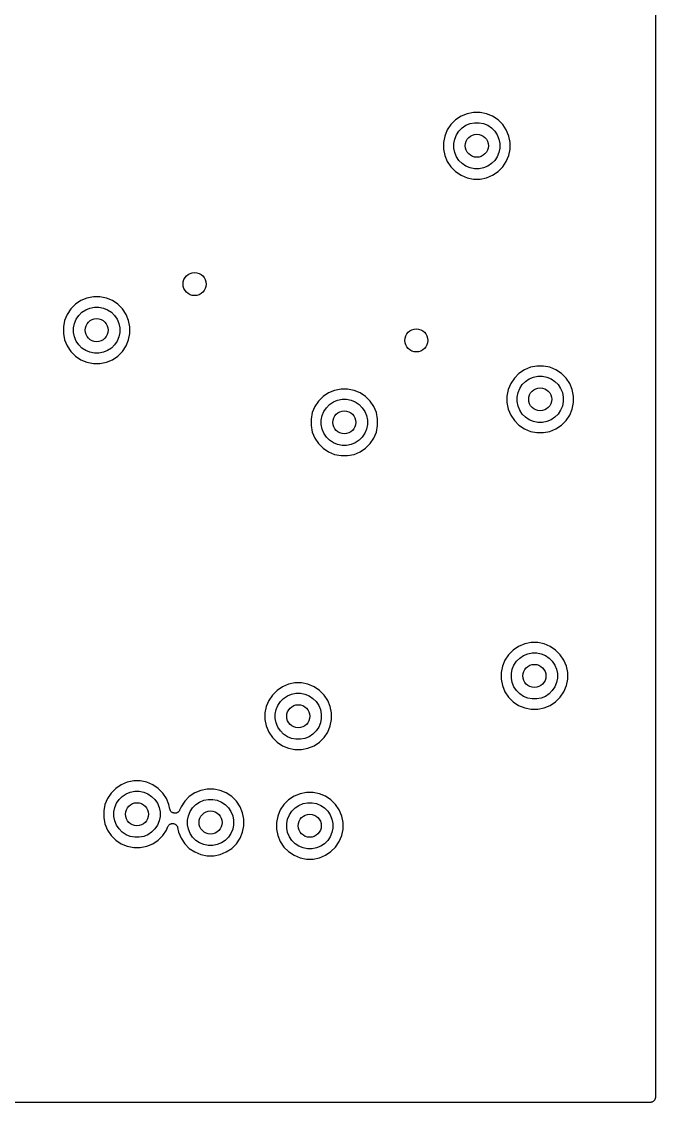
# Model space of a CAD drawing. Extents: x 1.98 to 5.89, y -3.93 to -1.98.
# Drawn here: x 3.11 to 3.543, y -3.736 to -2.998 of the extents above; entities that cross this region are included whole.
import ezdxf

# ---------------------------------------------------------------- set-up
doc = ezdxf.new("R2010")
doc.units = 0
doc.header["$MEASUREMENT"] = 0
doc.layers.add('BLACK', color=7, linetype='CONTINUOUS')

msp = doc.modelspace()

# ---------------------------------------------------------------- linework, layer by layer
at = {"layer": 'BLACK', "linetype": 'CONTINUOUS'}
for p, q in [((3.54331, -2.88717), (3.54331, -3.73272)), ((3.41048, -3.06252), (3.40676, -3.06501)), ((3.41462, -3.0608), (3.41048, -3.06252)), ((3.41902, -3.05993), (3.41462, -3.0608)), ((3.4235, -3.05993), (3.41902, -3.05993)), ((3.4279, -3.0608), (3.4235, -3.05993)), ((3.43204, -3.06252), (3.4279, -3.0608)), ((3.43576, -3.06501), (3.43204, -3.06252)), ((3.40359, -3.06818), (3.4011, -3.0719)), ((3.40676, -3.06501), (3.40359, -3.06818)), ((3.40903, -3.07264), (3.41122, -3.07044)), ((3.41122, -3.07044), (3.4138, -3.06872)), ((3.4138, -3.06872), (3.41667, -3.06753)), ((3.41667, -3.06753), (3.41971, -3.06693)), ((3.41971, -3.06693), (3.42281, -3.06693)), ((3.42281, -3.06693), (3.42585, -3.06753)), ((3.42585, -3.06753), (3.42872, -3.06872)), ((3.42872, -3.06872), (3.4313, -3.07044)), ((3.4313, -3.07044), (3.43349, -3.07264)), ((3.43893, -3.06818), (3.43576, -3.06501)), ((3.44142, -3.0719), (3.43893, -3.06818)), ((3.39939, -3.07604), (3.39851, -3.08044)), ((3.4011, -3.0719), (3.39939, -3.07604)), ((3.40551, -3.08113), (3.40612, -3.07808)), ((3.40612, -3.07808), (3.4073, -3.07522)), ((3.4073, -3.07522), (3.40903, -3.07264)), ((3.43349, -3.07264), (3.43522, -3.07522)), ((3.43522, -3.07522), (3.4364, -3.07808)), ((3.4364, -3.07808), (3.43701, -3.08113)), ((3.44313, -3.07604), (3.44142, -3.0719)), ((3.44401, -3.08044), (3.44313, -3.07604)), ((3.39851, -3.08044), (3.39851, -3.08492)), ((3.39851, -3.08492), (3.39939, -3.08931)), ((3.40551, -3.08423), (3.40551, -3.08113)), ((3.40612, -3.08727), (3.40551, -3.08423)), ((3.43701, -3.08423), (3.4364, -3.08727)), ((3.43701, -3.08113), (3.43701, -3.08423)), ((3.44313, -3.08931), (3.44401, -3.08492)), ((3.44401, -3.08492), (3.44401, -3.08044)), ((3.39939, -3.08931), (3.4011, -3.09345)), ((3.4011, -3.09345), (3.40359, -3.09718)), ((3.4073, -3.09014), (3.40612, -3.08727)), ((3.40903, -3.09272), (3.4073, -3.09014)), ((3.41122, -3.09491), (3.40903, -3.09272)), ((3.43349, -3.09272), (3.4313, -3.09491)), ((3.43522, -3.09014), (3.43349, -3.09272)), ((3.4364, -3.08727), (3.43522, -3.09014)), ((3.43893, -3.09718), (3.44142, -3.09345)), ((3.44142, -3.09345), (3.44313, -3.08931)), ((3.40359, -3.09718), (3.40676, -3.10035)), ((3.40676, -3.10035), (3.41048, -3.10284)), ((3.4138, -3.09663), (3.41122, -3.09491)), ((3.41667, -3.09782), (3.4138, -3.09663)), ((3.41971, -3.09843), (3.41667, -3.09782)), ((3.42281, -3.09843), (3.41971, -3.09843)), ((3.42585, -3.09782), (3.42281, -3.09843)), ((3.42872, -3.09663), (3.42585, -3.09782)), ((3.4313, -3.09491), (3.42872, -3.09663)), ((3.43204, -3.10284), (3.43576, -3.10035)), ((3.43576, -3.10035), (3.43893, -3.09718)), ((3.41048, -3.10284), (3.41462, -3.10455)), ((3.41462, -3.10455), (3.41902, -3.10543)), ((3.41902, -3.10543), (3.4235, -3.10543)), ((3.4235, -3.10543), (3.4279, -3.10455)), ((3.4279, -3.10455), (3.43204, -3.10284)), ((3.15064, -3.1885), (3.14692, -3.19099)), ((3.15478, -3.18679), (3.15064, -3.1885)), ((3.15918, -3.18591), (3.15478, -3.18679)), ((3.16366, -3.18591), (3.15918, -3.18591)), ((3.16805, -3.18679), (3.16366, -3.18591)), ((3.17219, -3.1885), (3.16805, -3.18679)), ((3.17592, -3.19099), (3.17219, -3.1885)), ((3.14375, -3.19416), (3.14126, -3.19789)), ((3.14692, -3.19099), (3.14375, -3.19416)), ((3.14919, -3.19862), (3.15138, -3.19643)), ((3.15138, -3.19643), (3.15396, -3.19471)), ((3.15396, -3.19471), (3.15682, -3.19352)), ((3.15682, -3.19352), (3.15987, -3.19291)), ((3.15987, -3.19291), (3.16297, -3.19291)), ((3.16297, -3.19291), (3.16601, -3.19352)), ((3.16601, -3.19352), (3.16888, -3.19471)), ((3.16888, -3.19471), (3.17146, -3.19643)), ((3.17146, -3.19643), (3.17365, -3.19862)), ((3.17909, -3.19416), (3.17592, -3.19099)), ((3.18158, -3.19789), (3.17909, -3.19416)), ((3.13954, -3.20203), (3.13867, -3.20642)), ((3.14126, -3.19789), (3.13954, -3.20203)), ((3.14567, -3.20711), (3.14627, -3.20407)), ((3.14627, -3.20407), (3.14746, -3.2012)), ((3.14746, -3.2012), (3.14919, -3.19862)), ((3.17365, -3.19862), (3.17537, -3.2012)), ((3.17537, -3.2012), (3.17656, -3.20407)), ((3.17656, -3.20407), (3.17717, -3.20711)), ((3.18329, -3.20203), (3.18158, -3.19789)), ((3.18417, -3.20642), (3.18329, -3.20203)), ((3.13867, -3.20642), (3.13867, -3.2109)), ((3.13867, -3.2109), (3.13954, -3.2153)), ((3.14567, -3.21021), (3.14567, -3.20711)), ((3.14627, -3.21325), (3.14567, -3.21021)), ((3.17717, -3.21021), (3.17656, -3.21325)), ((3.17717, -3.20711), (3.17717, -3.21021)), ((3.18329, -3.2153), (3.18417, -3.2109)), ((3.18417, -3.2109), (3.18417, -3.20642)), ((3.13954, -3.2153), (3.14126, -3.21944)), ((3.14746, -3.21612), (3.14627, -3.21325)), ((3.14919, -3.2187), (3.14746, -3.21612)), ((3.15138, -3.22089), (3.14919, -3.2187)), ((3.17365, -3.2187), (3.17146, -3.22089)), ((3.17537, -3.21612), (3.17365, -3.2187)), ((3.17656, -3.21325), (3.17537, -3.21612)), ((3.18158, -3.21944), (3.18329, -3.2153)), ((3.14126, -3.21944), (3.14375, -3.22316)), ((3.14375, -3.22316), (3.14692, -3.22633)), ((3.14692, -3.22633), (3.15064, -3.22882)), ((3.15396, -3.22262), (3.15138, -3.22089)), ((3.15682, -3.2238), (3.15396, -3.22262)), ((3.15987, -3.22441), (3.15682, -3.2238)), ((3.16297, -3.22441), (3.15987, -3.22441)), ((3.16601, -3.2238), (3.16297, -3.22441)), ((3.16888, -3.22262), (3.16601, -3.2238)), ((3.17146, -3.22089), (3.16888, -3.22262)), ((3.17219, -3.22882), (3.17592, -3.22633)), ((3.17592, -3.22633), (3.17909, -3.22316)), ((3.17909, -3.22316), (3.18158, -3.21944)), ((3.15064, -3.22882), (3.15478, -3.23054)), ((3.15478, -3.23054), (3.15918, -3.23141)), ((3.15918, -3.23141), (3.16366, -3.23141)), ((3.16366, -3.23141), (3.16805, -3.23054)), ((3.16805, -3.23054), (3.17219, -3.22882)), ((3.46233, -3.23316), (3.45793, -3.23403)), ((3.46681, -3.23316), (3.46233, -3.23316)), ((3.4712, -3.23403), (3.46681, -3.23316)), ((3.45007, -3.23824), (3.4469, -3.2414)), ((3.45379, -3.23575), (3.45007, -3.23824)), ((3.45793, -3.23403), (3.45379, -3.23575)), ((3.45711, -3.24195), (3.45997, -3.24076)), ((3.45997, -3.24076), (3.46302, -3.24016)), ((3.46302, -3.24016), (3.46612, -3.24016)), ((3.46612, -3.24016), (3.46916, -3.24076)), ((3.46916, -3.24076), (3.47203, -3.24195)), ((3.47534, -3.23575), (3.4712, -3.23403)), ((3.47907, -3.23824), (3.47534, -3.23575)), ((3.48224, -3.2414), (3.47907, -3.23824)), ((3.44441, -3.24513), (3.44269, -3.24927)), ((3.4469, -3.2414), (3.44441, -3.24513)), ((3.44942, -3.25131), (3.45061, -3.24845)), ((3.45061, -3.24845), (3.45233, -3.24587)), ((3.45233, -3.24587), (3.45453, -3.24367)), ((3.45453, -3.24367), (3.45711, -3.24195)), ((3.47203, -3.24195), (3.47461, -3.24367)), ((3.47461, -3.24367), (3.4768, -3.24587)), ((3.4768, -3.24587), (3.47852, -3.24845)), ((3.47852, -3.24845), (3.47971, -3.25131)), ((3.48473, -3.24513), (3.48224, -3.2414)), ((3.48644, -3.24927), (3.48473, -3.24513)), ((3.31621, -3.25398), (3.31304, -3.25715)), ((3.31993, -3.25149), (3.31621, -3.25398)), ((3.32407, -3.24978), (3.31993, -3.25149)), ((3.32847, -3.24891), (3.32407, -3.24978)), ((3.32612, -3.25651), (3.32916, -3.25591)), ((3.33295, -3.24891), (3.32847, -3.24891)), ((3.32916, -3.25591), (3.33226, -3.25591)), ((3.33226, -3.25591), (3.3353, -3.25651)), ((3.33734, -3.24978), (3.33295, -3.24891)), ((3.34148, -3.25149), (3.33734, -3.24978)), ((3.34521, -3.25398), (3.34148, -3.25149)), ((3.34838, -3.25715), (3.34521, -3.25398)), ((3.44269, -3.24927), (3.44182, -3.25367)), ((3.44182, -3.25367), (3.44182, -3.25815)), ((3.44882, -3.25435), (3.44942, -3.25131)), ((3.44882, -3.25746), (3.44882, -3.25435)), ((3.47971, -3.25131), (3.48031, -3.25435)), ((3.48031, -3.25435), (3.48031, -3.25746)), ((3.48731, -3.25367), (3.48644, -3.24927)), ((3.48731, -3.25815), (3.48731, -3.25367)), ((3.31055, -3.26088), (3.30883, -3.26502)), ((3.31304, -3.25715), (3.31055, -3.26088)), ((3.31675, -3.26419), (3.31848, -3.26161)), ((3.31848, -3.26161), (3.32067, -3.25942)), ((3.32067, -3.25942), (3.32325, -3.2577)), ((3.32325, -3.2577), (3.32612, -3.25651)), ((3.3353, -3.25651), (3.33817, -3.2577)), ((3.33817, -3.2577), (3.34075, -3.25942)), ((3.34075, -3.25942), (3.34294, -3.26161)), ((3.34294, -3.26161), (3.34466, -3.26419)), ((3.35087, -3.26088), (3.34838, -3.25715)), ((3.35258, -3.26502), (3.35087, -3.26088)), ((3.44182, -3.25815), (3.44269, -3.26254)), ((3.44269, -3.26254), (3.44441, -3.26668)), ((3.44942, -3.2605), (3.44882, -3.25746)), ((3.45061, -3.26336), (3.44942, -3.2605)), ((3.45233, -3.26594), (3.45061, -3.26336)), ((3.47852, -3.26336), (3.4768, -3.26594)), ((3.47971, -3.2605), (3.47852, -3.26336)), ((3.48031, -3.25746), (3.47971, -3.2605)), ((3.48473, -3.26668), (3.48644, -3.26254)), ((3.48644, -3.26254), (3.48731, -3.25815)), ((3.30883, -3.26502), (3.30796, -3.26941)), ((3.30796, -3.26941), (3.30796, -3.27389)), ((3.31496, -3.2701), (3.31557, -3.26706)), ((3.31496, -3.2732), (3.31496, -3.2701)), ((3.31557, -3.26706), (3.31675, -3.26419)), ((3.34466, -3.26419), (3.34585, -3.26706)), ((3.34585, -3.26706), (3.34646, -3.2701)), ((3.34646, -3.2701), (3.34646, -3.2732)), ((3.35346, -3.26941), (3.35258, -3.26502)), ((3.35346, -3.27389), (3.35346, -3.26941)), ((3.44441, -3.26668), (3.4469, -3.27041)), ((3.4469, -3.27041), (3.45007, -3.27358)), ((3.45453, -3.26814), (3.45233, -3.26594)), ((3.45711, -3.26986), (3.45453, -3.26814)), ((3.45997, -3.27105), (3.45711, -3.26986)), ((3.47203, -3.26986), (3.46916, -3.27105)), ((3.47461, -3.26814), (3.47203, -3.26986)), ((3.4768, -3.26594), (3.47461, -3.26814)), ((3.47907, -3.27358), (3.48224, -3.27041)), ((3.48224, -3.27041), (3.48473, -3.26668)), ((3.30796, -3.27389), (3.30883, -3.27829)), ((3.31557, -3.27625), (3.31496, -3.2732)), ((3.31675, -3.27911), (3.31557, -3.27625)), ((3.34585, -3.27625), (3.34466, -3.27911)), ((3.34646, -3.2732), (3.34585, -3.27625)), ((3.35258, -3.27829), (3.35346, -3.27389)), ((3.45007, -3.27358), (3.45379, -3.27606)), ((3.45379, -3.27606), (3.45793, -3.27778)), ((3.45793, -3.27778), (3.46233, -3.27865)), ((3.46302, -3.27165), (3.45997, -3.27105)), ((3.46612, -3.27165), (3.46302, -3.27165)), ((3.46916, -3.27105), (3.46612, -3.27165)), ((3.46681, -3.27865), (3.4712, -3.27778)), ((3.4712, -3.27778), (3.47534, -3.27606)), ((3.47534, -3.27606), (3.47907, -3.27358)), ((3.30883, -3.27829), (3.31055, -3.28243)), ((3.31055, -3.28243), (3.31304, -3.28615)), ((3.31848, -3.28169), (3.31675, -3.27911)), ((3.32067, -3.28389), (3.31848, -3.28169)), ((3.32325, -3.28561), (3.32067, -3.28389)), ((3.32612, -3.2868), (3.32325, -3.28561)), ((3.33817, -3.28561), (3.3353, -3.2868)), ((3.34075, -3.28389), (3.33817, -3.28561)), ((3.34294, -3.28169), (3.34075, -3.28389)), ((3.34466, -3.27911), (3.34294, -3.28169)), ((3.34838, -3.28615), (3.35087, -3.28243)), ((3.35087, -3.28243), (3.35258, -3.27829)), ((3.46233, -3.27865), (3.46681, -3.27865)), ((3.31304, -3.28615), (3.31621, -3.28932)), ((3.31621, -3.28932), (3.31993, -3.29181)), ((3.31993, -3.29181), (3.32407, -3.29353)), ((3.32916, -3.2874), (3.32612, -3.2868)), ((3.33226, -3.2874), (3.32916, -3.2874)), ((3.3353, -3.2868), (3.33226, -3.2874)), ((3.33734, -3.29353), (3.34148, -3.29181)), ((3.34148, -3.29181), (3.34521, -3.28932)), ((3.34521, -3.28932), (3.34838, -3.28615)), ((3.32407, -3.29353), (3.32847, -3.2944)), ((3.32847, -3.2944), (3.33295, -3.2944)), ((3.33295, -3.2944), (3.33734, -3.29353)), ((3.44985, -3.42472), (3.44613, -3.42721)), ((3.45399, -3.42301), (3.44985, -3.42472)), ((3.45839, -3.42213), (3.45399, -3.42301)), ((3.46287, -3.42213), (3.45839, -3.42213)), ((3.46727, -3.42301), (3.46287, -3.42213)), ((3.47141, -3.42472), (3.46727, -3.42301)), ((3.47513, -3.42721), (3.47141, -3.42472)), ((3.44296, -3.43038), (3.44047, -3.43411)), ((3.44613, -3.42721), (3.44296, -3.43038)), ((3.4484, -3.43484), (3.45059, -3.43265)), ((3.45059, -3.43265), (3.45317, -3.43093)), ((3.45317, -3.43093), (3.45604, -3.42974)), ((3.45604, -3.42974), (3.45908, -3.42913)), ((3.45908, -3.42913), (3.46218, -3.42913)), ((3.46218, -3.42913), (3.46522, -3.42974)), ((3.46522, -3.42974), (3.46809, -3.43093)), ((3.46809, -3.43093), (3.47067, -3.43265)), ((3.47067, -3.43265), (3.47286, -3.43484)), ((3.4783, -3.43038), (3.47513, -3.42721)), ((3.48079, -3.43411), (3.4783, -3.43038)), ((3.43876, -3.43825), (3.43788, -3.44264)), ((3.44047, -3.43411), (3.43876, -3.43825)), ((3.44488, -3.44333), (3.44549, -3.44029)), ((3.44549, -3.44029), (3.44667, -3.43742)), ((3.44667, -3.43742), (3.4484, -3.43484)), ((3.47286, -3.43484), (3.47459, -3.43742)), ((3.47459, -3.43742), (3.47577, -3.44029)), ((3.47577, -3.44029), (3.47638, -3.44333)), ((3.4825, -3.43825), (3.48079, -3.43411)), ((3.48338, -3.44264), (3.4825, -3.43825)), ((3.43788, -3.44264), (3.43788, -3.44712)), ((3.43788, -3.44712), (3.43876, -3.45152)), ((3.44488, -3.44643), (3.44488, -3.44333)), ((3.44549, -3.44948), (3.44488, -3.44643)), ((3.47638, -3.44643), (3.47577, -3.44948)), ((3.47638, -3.44333), (3.47638, -3.44643)), ((3.4825, -3.45152), (3.48338, -3.44712)), ((3.48338, -3.44712), (3.48338, -3.44264)), ((3.28471, -3.45477), (3.28154, -3.45794)), ((3.28844, -3.45228), (3.28471, -3.45477)), ((3.29258, -3.45057), (3.28844, -3.45228)), ((3.29697, -3.44969), (3.29258, -3.45057)), ((3.30145, -3.44969), (3.29697, -3.44969)), ((3.30585, -3.45057), (3.30145, -3.44969)), ((3.30999, -3.45228), (3.30585, -3.45057)), ((3.31371, -3.45477), (3.30999, -3.45228)), ((3.31688, -3.45794), (3.31371, -3.45477)), ((3.43876, -3.45152), (3.44047, -3.45566)), ((3.44667, -3.45234), (3.44549, -3.44948)), ((3.4484, -3.45492), (3.44667, -3.45234)), ((3.45059, -3.45711), (3.4484, -3.45492)), ((3.47286, -3.45492), (3.47067, -3.45711)), ((3.47459, -3.45234), (3.47286, -3.45492)), ((3.47577, -3.44948), (3.47459, -3.45234)), ((3.48079, -3.45566), (3.4825, -3.45152)), ((3.27905, -3.46167), (3.27734, -3.46581)), ((3.28154, -3.45794), (3.27905, -3.46167)), ((3.28526, -3.46498), (3.28698, -3.4624)), ((3.28698, -3.4624), (3.28917, -3.46021)), ((3.28917, -3.46021), (3.29175, -3.45849)), ((3.29175, -3.45849), (3.29462, -3.4573)), ((3.29462, -3.4573), (3.29766, -3.45669)), ((3.29766, -3.45669), (3.30076, -3.45669)), ((3.30076, -3.45669), (3.30381, -3.4573)), ((3.30381, -3.4573), (3.30667, -3.45849)), ((3.30667, -3.45849), (3.30925, -3.46021)), ((3.30925, -3.46021), (3.31144, -3.4624)), ((3.31144, -3.4624), (3.31317, -3.46498)), ((3.31937, -3.46167), (3.31688, -3.45794)), ((3.32109, -3.46581), (3.31937, -3.46167)), ((3.44047, -3.45566), (3.44296, -3.45938)), ((3.44296, -3.45938), (3.44613, -3.46255)), ((3.44613, -3.46255), (3.44985, -3.46504)), ((3.45317, -3.45884), (3.45059, -3.45711)), ((3.45604, -3.46002), (3.45317, -3.45884)), ((3.45908, -3.46063), (3.45604, -3.46002)), ((3.46218, -3.46063), (3.45908, -3.46063)), ((3.46522, -3.46002), (3.46218, -3.46063)), ((3.46809, -3.45884), (3.46522, -3.46002)), ((3.47067, -3.45711), (3.46809, -3.45884)), ((3.47141, -3.46504), (3.47513, -3.46255)), ((3.47513, -3.46255), (3.4783, -3.45938)), ((3.4783, -3.45938), (3.48079, -3.45566)), ((3.27734, -3.46581), (3.27646, -3.4702)), ((3.27646, -3.4702), (3.27646, -3.47468)), ((3.28346, -3.47089), (3.28407, -3.46785)), ((3.28407, -3.46785), (3.28526, -3.46498)), ((3.31317, -3.46498), (3.31436, -3.46785)), ((3.31436, -3.46785), (3.31496, -3.47089)), ((3.32196, -3.4702), (3.32109, -3.46581)), ((3.32196, -3.47468), (3.32196, -3.4702)), ((3.44985, -3.46504), (3.45399, -3.46676)), ((3.45399, -3.46676), (3.45839, -3.46763)), ((3.45839, -3.46763), (3.46287, -3.46763)), ((3.46287, -3.46763), (3.46727, -3.46676)), ((3.46727, -3.46676), (3.47141, -3.46504)), ((3.27646, -3.47468), (3.27734, -3.47908)), ((3.28346, -3.47399), (3.28346, -3.47089)), ((3.28407, -3.47703), (3.28346, -3.47399)), ((3.28526, -3.4799), (3.28407, -3.47703)), ((3.31436, -3.47703), (3.31317, -3.4799)), ((3.31496, -3.47399), (3.31436, -3.47703)), ((3.31496, -3.47089), (3.31496, -3.47399)), ((3.32109, -3.47908), (3.32196, -3.47468)), ((3.27734, -3.47908), (3.27905, -3.48322)), ((3.27905, -3.48322), (3.28154, -3.48694)), ((3.28698, -3.48248), (3.28526, -3.4799)), ((3.28917, -3.48467), (3.28698, -3.48248)), ((3.29175, -3.4864), (3.28917, -3.48467)), ((3.30925, -3.48467), (3.30667, -3.4864)), ((3.31144, -3.48248), (3.30925, -3.48467)), ((3.31317, -3.4799), (3.31144, -3.48248)), ((3.31688, -3.48694), (3.31937, -3.48322)), ((3.31937, -3.48322), (3.32109, -3.47908)), ((3.28154, -3.48694), (3.28471, -3.49011)), ((3.28471, -3.49011), (3.28844, -3.4926)), ((3.29462, -3.48758), (3.29175, -3.4864)), ((3.29766, -3.48819), (3.29462, -3.48758)), ((3.30076, -3.48819), (3.29766, -3.48819)), ((3.30381, -3.48758), (3.30076, -3.48819)), ((3.30667, -3.4864), (3.30381, -3.48758)), ((3.30999, -3.4926), (3.31371, -3.49011)), ((3.31371, -3.49011), (3.31688, -3.48694)), ((3.28844, -3.4926), (3.29258, -3.49431)), ((3.29258, -3.49431), (3.29697, -3.49519)), ((3.29697, -3.49519), (3.30145, -3.49519)), ((3.30145, -3.49519), (3.30585, -3.49431)), ((3.30585, -3.49431), (3.30999, -3.4926)), ((3.17448, -3.5217), (3.17131, -3.52487)), ((3.1782, -3.51921), (3.17448, -3.5217)), ((3.18234, -3.5175), (3.1782, -3.51921)), ((3.18674, -3.51662), (3.18234, -3.5175)), ((3.19122, -3.51662), (3.18674, -3.51662)), ((3.19561, -3.5175), (3.19122, -3.51662)), ((3.19975, -3.51921), (3.19561, -3.5175)), ((3.20348, -3.5217), (3.19975, -3.51921)), ((3.20665, -3.52487), (3.20348, -3.5217)), ((3.16882, -3.52859), (3.1671, -3.53273)), ((3.17131, -3.52487), (3.16882, -3.52859)), ((3.17674, -3.52933), (3.17894, -3.52714)), ((3.17894, -3.52714), (3.18152, -3.52541)), ((3.18152, -3.52541), (3.18438, -3.52423)), ((3.18438, -3.52423), (3.18743, -3.52362)), ((3.18743, -3.52362), (3.19053, -3.52362)), ((3.19053, -3.52362), (3.19357, -3.52423)), ((3.19357, -3.52423), (3.19644, -3.52541)), ((3.19644, -3.52541), (3.19902, -3.52714)), ((3.19902, -3.52714), (3.20121, -3.52933)), ((3.20914, -3.52859), (3.20665, -3.52487)), ((3.21085, -3.53273), (3.20914, -3.52859)), ((3.22476, -3.52733), (3.22159, -3.5305)), ((3.22848, -3.52484), (3.22476, -3.52733)), ((3.23262, -3.52312), (3.22848, -3.52484)), ((3.23702, -3.52225), (3.23262, -3.52312)), ((3.23466, -3.52985), (3.23771, -3.52925)), ((3.2415, -3.52225), (3.23702, -3.52225)), ((3.23771, -3.52925), (3.24081, -3.52925)), ((3.24081, -3.52925), (3.24385, -3.52985)), ((3.24589, -3.52312), (3.2415, -3.52225)), ((3.25003, -3.52484), (3.24589, -3.52312)), ((3.25376, -3.52733), (3.25003, -3.52484)), ((3.25693, -3.5305), (3.25376, -3.52733)), ((3.29631, -3.52709), (3.29259, -3.52957)), ((3.30045, -3.52537), (3.29631, -3.52709)), ((3.30485, -3.5245), (3.30045, -3.52537)), ((3.30933, -3.5245), (3.30485, -3.5245)), ((3.31372, -3.52537), (3.30933, -3.5245)), ((3.31786, -3.52709), (3.31372, -3.52537)), ((3.32159, -3.52957), (3.31786, -3.52709)), ((3.1671, -3.53273), (3.16623, -3.53713)), ((3.17323, -3.53782), (3.17383, -3.53478)), ((3.17383, -3.53478), (3.17502, -3.53191)), ((3.17502, -3.53191), (3.17674, -3.52933)), ((3.20121, -3.52933), (3.20293, -3.53191)), ((3.20293, -3.53191), (3.20412, -3.53478)), ((3.20412, -3.53478), (3.20472, -3.53782)), ((3.21148, -3.53588), (3.21085, -3.53273)), ((3.21157, -3.5362), (3.21148, -3.53588)), ((3.21167, -3.53652), (3.21157, -3.5362)), ((3.21167, -3.53653), (3.21167, -3.53652)), ((3.21183, -3.53683), (3.21167, -3.53653)), ((3.21167, -3.53653), (3.21167, -3.53653)), ((3.21812, -3.53658), (3.21796, -3.53687)), ((3.21813, -3.53657), (3.21812, -3.53658)), ((3.21814, -3.53653), (3.21813, -3.53657)), ((3.21813, -3.53657), (3.21813, -3.53657)), ((3.21813, -3.53657), (3.21813, -3.53657)), ((3.2191, -3.53422), (3.21814, -3.53653)), ((3.22159, -3.5305), (3.2191, -3.53422)), ((3.2253, -3.53754), (3.22703, -3.53496)), ((3.22703, -3.53496), (3.22922, -3.53276)), ((3.22922, -3.53276), (3.2318, -3.53104)), ((3.2318, -3.53104), (3.23466, -3.52985)), ((3.24385, -3.52985), (3.24672, -3.53104)), ((3.24672, -3.53104), (3.2493, -3.53276)), ((3.2493, -3.53276), (3.25149, -3.53496)), ((3.25149, -3.53496), (3.25321, -3.53754)), ((3.25942, -3.53422), (3.25693, -3.5305)), ((3.26113, -3.53836), (3.25942, -3.53422)), ((3.28693, -3.53647), (3.28521, -3.54061)), ((3.28942, -3.53274), (3.28693, -3.53647)), ((3.29259, -3.52957), (3.28942, -3.53274)), ((3.29485, -3.53721), (3.29705, -3.53501)), ((3.29705, -3.53501), (3.29963, -3.53329)), ((3.29963, -3.53329), (3.30249, -3.5321)), ((3.30249, -3.5321), (3.30554, -3.5315)), ((3.30554, -3.5315), (3.30864, -3.5315)), ((3.30864, -3.5315), (3.31168, -3.5321)), ((3.31168, -3.5321), (3.31455, -3.53329)), ((3.31455, -3.53329), (3.31713, -3.53501)), ((3.31713, -3.53501), (3.31932, -3.53721)), ((3.32476, -3.53274), (3.32159, -3.52957)), ((3.32725, -3.53647), (3.32476, -3.53274)), ((3.32896, -3.54061), (3.32725, -3.53647)), ((3.16623, -3.53713), (3.16623, -3.54161)), ((3.16623, -3.54161), (3.1671, -3.54601)), ((3.17323, -3.54092), (3.17323, -3.53782)), ((3.17383, -3.54396), (3.17323, -3.54092)), ((3.17502, -3.54683), (3.17383, -3.54396)), ((3.20412, -3.54396), (3.20293, -3.54683)), ((3.20472, -3.54092), (3.20412, -3.54396)), ((3.20472, -3.53782), (3.20472, -3.54092)), ((3.21199, -3.53713), (3.21183, -3.53683)), ((3.21221, -3.53739), (3.21199, -3.53713)), ((3.21199, -3.53713), (3.21199, -3.53713)), ((3.21199, -3.53713), (3.21199, -3.53713)), ((3.21242, -3.53766), (3.21221, -3.53739)), ((3.21243, -3.53766), (3.21242, -3.53766)), ((3.21242, -3.53766), (3.21242, -3.53766)), ((3.21269, -3.53788), (3.21243, -3.53766)), ((3.21295, -3.53809), (3.21269, -3.53788)), ((3.21295, -3.5381), (3.21295, -3.53809)), ((3.21295, -3.53809), (3.21295, -3.53809)), ((3.21324, -3.53825), (3.21295, -3.5381)), ((3.21355, -3.53842), (3.21324, -3.53825)), ((3.21387, -3.53852), (3.21355, -3.53842)), ((3.21355, -3.53842), (3.21355, -3.53842)), ((3.21355, -3.53842), (3.21355, -3.53842)), ((3.2142, -3.53862), (3.21387, -3.53852)), ((3.21421, -3.53862), (3.2142, -3.53862)), ((3.2142, -3.53862), (3.2142, -3.53862)), ((3.21454, -3.53866), (3.21421, -3.53862)), ((3.21488, -3.53869), (3.21454, -3.53866)), ((3.21489, -3.53869), (3.21488, -3.53869)), ((3.21488, -3.53869), (3.21488, -3.53869)), ((3.21522, -3.53866), (3.21489, -3.53869)), ((3.21556, -3.53863), (3.21522, -3.53866)), ((3.21557, -3.53863), (3.21556, -3.53863)), ((3.21556, -3.53863), (3.21556, -3.53863)), ((3.21589, -3.53854), (3.21557, -3.53863)), ((3.21621, -3.53844), (3.21589, -3.53854)), ((3.21622, -3.53844), (3.21621, -3.53844)), ((3.21652, -3.53828), (3.21622, -3.53844)), ((3.21622, -3.53844), (3.21622, -3.53844)), ((3.21682, -3.53813), (3.21652, -3.53828)), ((3.21683, -3.53812), (3.21682, -3.53812)), ((3.21682, -3.53812), (3.21682, -3.53813)), ((3.21709, -3.53791), (3.21683, -3.53812)), ((3.21735, -3.5377), (3.21709, -3.53791)), ((3.21736, -3.5377), (3.21735, -3.5377)), ((3.21758, -3.53743), (3.21736, -3.53769)), ((3.21736, -3.53769), (3.21736, -3.5377)), ((3.21779, -3.53718), (3.21758, -3.53743)), ((3.2178, -3.53717), (3.21779, -3.53717)), ((3.21779, -3.53717), (3.21779, -3.53718)), ((3.21796, -3.53687), (3.2178, -3.53717)), ((3.22351, -3.54345), (3.22412, -3.5404)), ((3.22351, -3.54655), (3.22351, -3.54345)), ((3.22412, -3.5404), (3.2253, -3.53754)), ((3.25321, -3.53754), (3.2544, -3.5404)), ((3.2544, -3.5404), (3.25501, -3.54345)), ((3.25501, -3.54345), (3.25501, -3.54655)), ((3.26201, -3.54276), (3.26113, -3.53836)), ((3.26201, -3.54724), (3.26201, -3.54276)), ((3.28521, -3.54061), (3.28434, -3.545)), ((3.29134, -3.54569), (3.29194, -3.54265)), ((3.29194, -3.54265), (3.29313, -3.53978)), ((3.29313, -3.53978), (3.29485, -3.53721)), ((3.31932, -3.53721), (3.32104, -3.53978)), ((3.32104, -3.53978), (3.32223, -3.54265)), ((3.32223, -3.54265), (3.32283, -3.54569)), ((3.32983, -3.545), (3.32896, -3.54061)), ((3.1671, -3.54601), (3.16882, -3.55015)), ((3.16882, -3.55015), (3.17131, -3.55387)), ((3.17674, -3.54941), (3.17502, -3.54683)), ((3.17894, -3.5516), (3.17674, -3.54941)), ((3.20121, -3.54941), (3.19902, -3.5516)), ((3.20293, -3.54683), (3.20121, -3.54941)), ((3.20665, -3.55387), (3.20914, -3.55015)), ((3.20914, -3.55015), (3.21009, -3.54783)), ((3.21009, -3.54783), (3.21011, -3.5478)), ((3.21011, -3.54779), (3.21027, -3.5475)), ((3.21011, -3.5478), (3.21011, -3.54779)), ((3.21011, -3.5478), (3.21011, -3.5478)), ((3.21011, -3.5478), (3.21011, -3.5478)), ((3.21027, -3.5475), (3.21044, -3.5472)), ((3.21044, -3.54719), (3.21066, -3.54693)), ((3.21044, -3.5472), (3.21044, -3.54719)), ((3.21044, -3.54719), (3.21044, -3.54719)), ((3.21066, -3.54693), (3.21088, -3.54667)), ((3.21088, -3.54667), (3.21115, -3.54645)), ((3.21088, -3.54667), (3.21088, -3.54667)), ((3.21088, -3.54667), (3.21088, -3.54667)), ((3.21115, -3.54645), (3.21141, -3.54625)), ((3.21141, -3.54625), (3.21141, -3.54624)), ((3.21141, -3.54624), (3.21142, -3.54624)), ((3.21142, -3.54624), (3.21172, -3.54608)), ((3.21172, -3.54608), (3.21201, -3.54593)), ((3.21201, -3.54593), (3.21202, -3.54593)), ((3.21202, -3.54592), (3.21235, -3.54583)), ((3.21202, -3.54593), (3.21202, -3.54592)), ((3.21235, -3.54583), (3.21267, -3.54573)), ((3.21267, -3.54573), (3.21267, -3.54573)), ((3.21267, -3.54573), (3.21268, -3.54573)), ((3.21268, -3.54573), (3.21301, -3.5457)), ((3.21301, -3.5457), (3.21335, -3.54567)), ((3.21335, -3.54567), (3.21335, -3.54567)), ((3.21335, -3.54567), (3.21336, -3.54567)), ((3.21336, -3.54567), (3.2137, -3.54571)), ((3.2137, -3.54571), (3.21403, -3.54574)), ((3.21403, -3.54574), (3.21403, -3.54574)), ((3.21403, -3.54574), (3.21404, -3.54575)), ((3.21404, -3.54575), (3.21437, -3.54585)), ((3.21437, -3.54585), (3.21468, -3.54594)), ((3.21468, -3.54594), (3.21468, -3.54595)), ((3.21468, -3.54595), (3.21469, -3.54595)), ((3.21469, -3.54595), (3.215, -3.54611)), ((3.215, -3.54611), (3.21528, -3.54627)), ((3.21528, -3.54627), (3.21528, -3.54627)), ((3.21528, -3.54627), (3.21529, -3.54627)), ((3.21529, -3.54627), (3.21555, -3.54649)), ((3.21555, -3.54649), (3.21581, -3.5467)), ((3.21581, -3.5467), (3.21581, -3.54671)), ((3.21581, -3.54671), (3.21581, -3.54671)), ((3.21581, -3.54671), (3.21603, -3.54698)), ((3.21603, -3.54698), (3.21624, -3.54723)), ((3.21624, -3.54723), (3.21624, -3.54724)), ((3.21624, -3.54724), (3.21625, -3.54724)), ((3.21625, -3.54724), (3.2164, -3.54754)), ((3.2164, -3.54754), (3.21656, -3.54784)), ((3.21656, -3.54784), (3.21656, -3.54784)), ((3.21656, -3.54784), (3.21657, -3.54784)), ((3.21657, -3.54784), (3.21666, -3.54816)), ((3.21666, -3.54816), (3.21676, -3.54849)), ((3.21676, -3.54849), (3.21738, -3.55163)), ((3.22412, -3.54959), (3.22351, -3.54655)), ((3.2253, -3.55246), (3.22412, -3.54959)), ((3.2544, -3.54959), (3.25321, -3.55246)), ((3.25501, -3.54655), (3.2544, -3.54959)), ((3.26113, -3.55163), (3.26201, -3.54724)), ((3.28434, -3.545), (3.28434, -3.54948)), ((3.28434, -3.54948), (3.28521, -3.55388)), ((3.29134, -3.5488), (3.29134, -3.54569)), ((3.29194, -3.55184), (3.29134, -3.5488)), ((3.32283, -3.5488), (3.32223, -3.55184)), ((3.32283, -3.54569), (3.32283, -3.5488)), ((3.32896, -3.55388), (3.32983, -3.54948)), ((3.32983, -3.54948), (3.32983, -3.545)), ((3.17131, -3.55387), (3.17448, -3.55704)), ((3.17448, -3.55704), (3.1782, -3.55953)), ((3.18152, -3.55333), (3.17894, -3.5516)), ((3.18438, -3.55451), (3.18152, -3.55333)), ((3.18743, -3.55512), (3.18438, -3.55451)), ((3.19053, -3.55512), (3.18743, -3.55512)), ((3.19357, -3.55451), (3.19053, -3.55512)), ((3.19644, -3.55333), (3.19357, -3.55451)), ((3.19902, -3.5516), (3.19644, -3.55333)), ((3.19975, -3.55953), (3.20348, -3.55704)), ((3.20348, -3.55704), (3.20665, -3.55387)), ((3.21738, -3.55163), (3.2191, -3.55577)), ((3.2191, -3.55577), (3.22159, -3.5595)), ((3.22703, -3.55504), (3.2253, -3.55246)), ((3.22922, -3.55723), (3.22703, -3.55504)), ((3.2318, -3.55895), (3.22922, -3.55723)), ((3.2493, -3.55723), (3.24672, -3.55895)), ((3.25149, -3.55504), (3.2493, -3.55723)), ((3.25321, -3.55246), (3.25149, -3.55504)), ((3.25693, -3.5595), (3.25942, -3.55577)), ((3.25942, -3.55577), (3.26113, -3.55163)), ((3.28521, -3.55388), (3.28693, -3.55802)), ((3.28693, -3.55802), (3.28942, -3.56175)), ((3.29313, -3.5547), (3.29194, -3.55184)), ((3.29485, -3.55728), (3.29313, -3.5547)), ((3.29705, -3.55948), (3.29485, -3.55728)), ((3.31932, -3.55728), (3.31713, -3.55948)), ((3.32104, -3.5547), (3.31932, -3.55728)), ((3.32223, -3.55184), (3.32104, -3.5547)), ((3.32476, -3.56175), (3.32725, -3.55802)), ((3.32725, -3.55802), (3.32896, -3.55388)), ((3.1782, -3.55953), (3.18234, -3.56124)), ((3.18234, -3.56124), (3.18674, -3.56212)), ((3.18674, -3.56212), (3.19122, -3.56212)), ((3.19122, -3.56212), (3.19561, -3.56124)), ((3.19561, -3.56124), (3.19975, -3.55953)), ((3.22159, -3.5595), (3.22476, -3.56267)), ((3.22476, -3.56267), (3.22848, -3.56516)), ((3.22848, -3.56516), (3.23262, -3.56687)), ((3.23466, -3.56014), (3.2318, -3.55895)), ((3.23771, -3.56074), (3.23466, -3.56014)), ((3.24081, -3.56074), (3.23771, -3.56074)), ((3.24385, -3.56014), (3.24081, -3.56074)), ((3.24672, -3.55895), (3.24385, -3.56014)), ((3.24589, -3.56687), (3.25003, -3.56516)), ((3.25003, -3.56516), (3.25376, -3.56267)), ((3.25376, -3.56267), (3.25693, -3.5595)), ((3.28942, -3.56175), (3.29259, -3.56491)), ((3.29259, -3.56491), (3.29631, -3.5674)), ((3.29963, -3.5612), (3.29705, -3.55948)), ((3.30249, -3.56239), (3.29963, -3.5612)), ((3.30554, -3.56299), (3.30249, -3.56239)), ((3.30864, -3.56299), (3.30554, -3.56299)), ((3.31168, -3.56239), (3.30864, -3.56299)), ((3.31455, -3.5612), (3.31168, -3.56239)), ((3.31713, -3.55948), (3.31455, -3.5612)), ((3.31786, -3.5674), (3.32159, -3.56491)), ((3.32159, -3.56491), (3.32476, -3.56175)), ((3.23262, -3.56687), (3.23702, -3.56774)), ((3.23702, -3.56774), (3.2415, -3.56774)), ((3.2415, -3.56774), (3.24589, -3.56687)), ((3.29631, -3.5674), (3.30045, -3.56912)), ((3.30045, -3.56912), (3.30485, -3.56999)), ((3.30485, -3.56999), (3.30933, -3.56999)), ((3.30933, -3.56999), (3.31372, -3.56912)), ((3.31372, -3.56912), (3.31786, -3.5674)), ((3.54112, -3.73597), (3.5408, -3.73606)), ((3.54113, -3.73596), (3.54112, -3.73597)), ((3.54114, -3.73596), (3.54113, -3.73596)), ((3.54143, -3.7358), (3.54114, -3.73596)), ((3.54172, -3.73565), (3.54143, -3.7358)), ((3.54173, -3.73564), (3.54172, -3.73565)), ((3.54174, -3.73564), (3.54173, -3.73564)), ((3.542, -3.73543), (3.54174, -3.73564)), ((3.54226, -3.73522), (3.542, -3.73543)), ((3.54227, -3.7352), (3.54226, -3.73521)), ((3.54226, -3.73521), (3.54226, -3.73522)), ((3.54248, -3.73495), (3.54227, -3.7352)), ((3.54269, -3.7347), (3.54248, -3.73495)), ((3.5427, -3.73469), (3.54269, -3.7347)), ((3.54271, -3.73468), (3.5427, -3.73469)), ((3.54286, -3.73439), (3.54271, -3.73468)), ((3.54302, -3.7341), (3.54286, -3.73439)), ((3.54303, -3.73409), (3.54302, -3.7341)), ((3.54313, -3.73376), (3.54303, -3.73408)), ((3.54303, -3.73408), (3.54303, -3.73409)), ((3.54323, -3.73345), (3.54313, -3.73376)), ((3.54324, -3.73342), (3.54323, -3.73344)), ((3.54323, -3.73344), (3.54323, -3.73345)), ((3.54327, -3.73309), (3.54324, -3.73342)), ((3.54331, -3.73277), (3.54327, -3.73309)), ((3.54331, -3.73272), (3.54331, -3.73274)), ((3.54331, -3.73274), (3.54331, -3.73274)), ((3.54331, -3.73274), (3.54331, -3.73275)), ((3.54331, -3.73275), (3.54331, -3.73277)), ((3.53981, -3.73622), (2.62948, -3.73622)), ((3.54014, -3.73619), (3.53981, -3.73622)), ((3.54046, -3.73616), (3.54014, -3.73619)), ((3.54047, -3.73616), (3.54046, -3.73616)), ((3.54049, -3.73615), (3.54047, -3.73616)), ((3.5408, -3.73606), (3.54049, -3.73615))]:
    msp.add_line(p, q, dxfattribs=at)
at = {"layer": 'BLACK'}
for centre in [(3.42126, -3.08268), (3.22835, -3.17717), (3.16142, -3.20866), (3.37992, -3.21566), (3.46457, -3.25591), (3.33071, -3.27165), (3.46063, -3.44488), (3.29921, -3.47244), (3.18898, -3.53937), (3.23926, -3.545), (3.30709, -3.54724)]:
    msp.add_circle(centre, 0.00787, dxfattribs=at)

doc.saveas('drawing.dxf')
